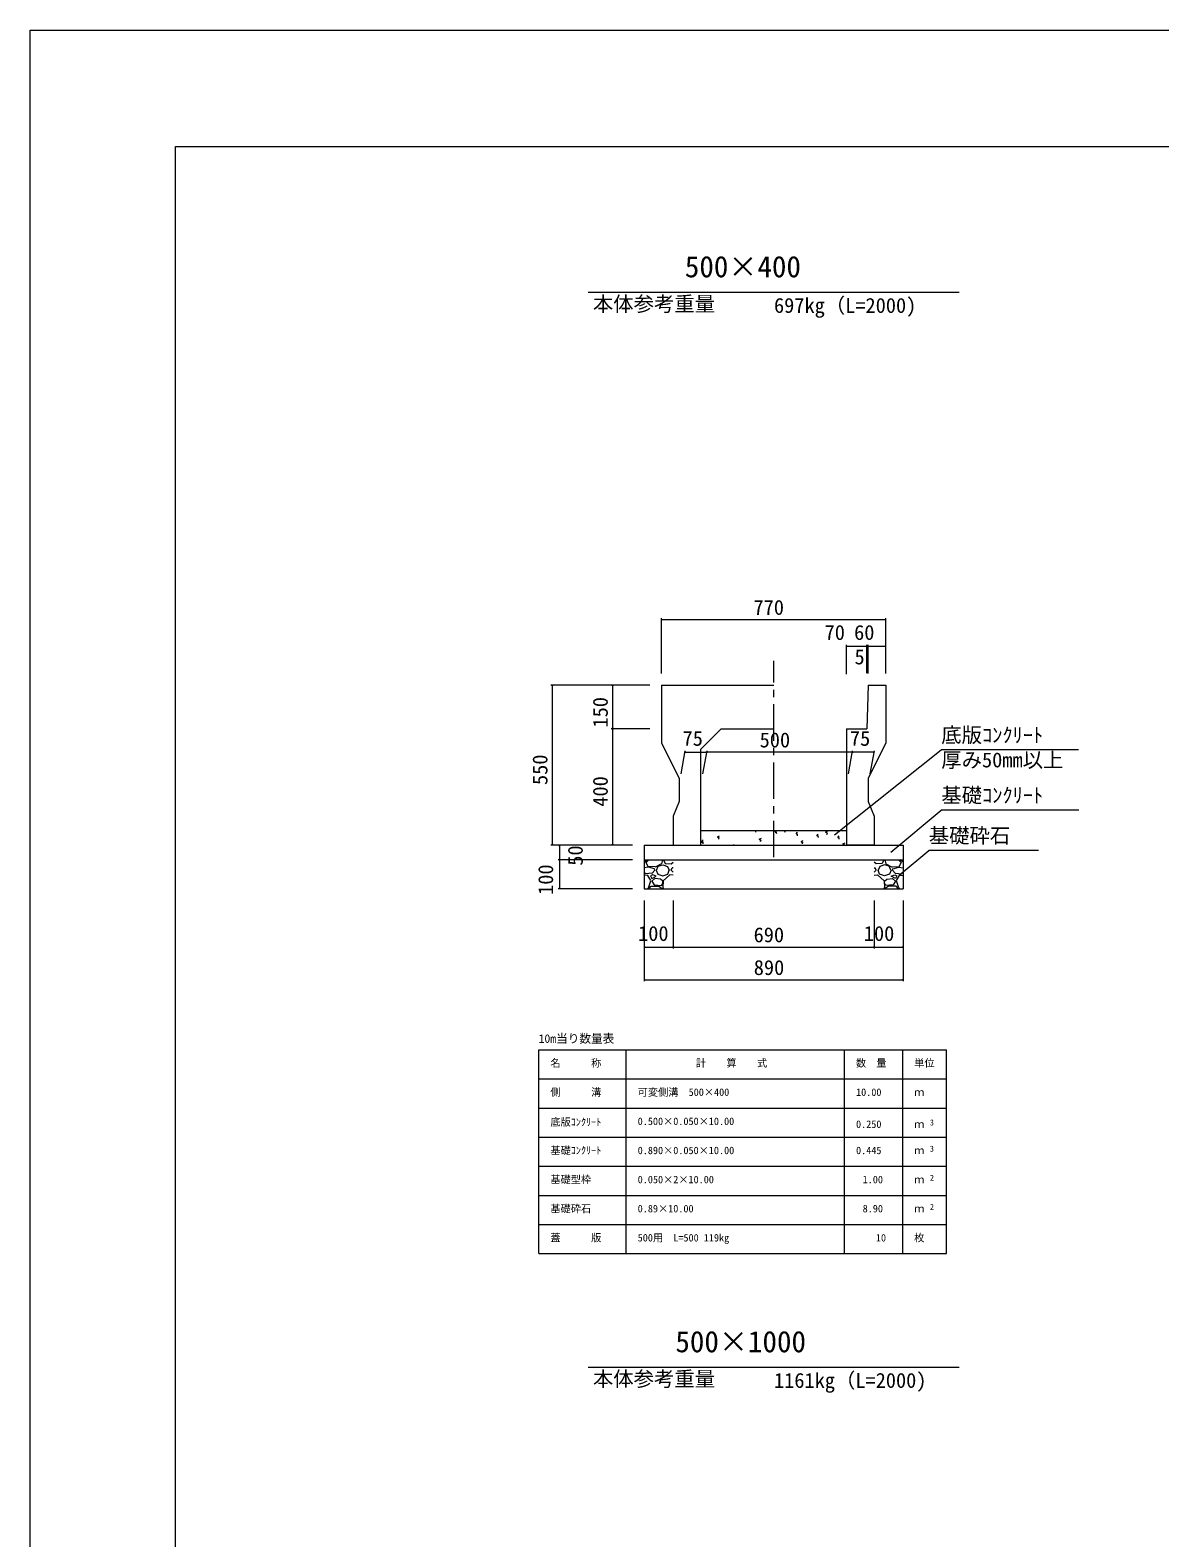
# Model space of a CAD drawing. Units: millimetres on the paper, scale 1:20. Extents: x 0 to 841, y 0 to 594.
# Drawn here: x 0 to 194.1, y 335 to 594 of the extents above; entities that cross this region are included whole.
import ezdxf
from ezdxf.enums import TextEntityAlignment as Align

# ---------------------------------------------------------------- set-up
doc = ezdxf.new("R2010")
doc.units = ezdxf.units.MM
doc.linetypes.add('USER1', pattern=[10, 6.25, -1.25, 1.25, -1.25])
for name, color, linetype, lineweight in [('D-STR-DIM（寸法）', 7, 'Continuous', 18), ('D-STR-HTXT（旗揚げ）', 4, 'Continuous', 18), ('D-STR-STRn（構造物）', 5, 'Continuous', 18), ('D-STR（構造物外形線）', 1, 'Continuous', 18), ('D-TTL(外枠）', 2, 'Continuous', 18), ('DEFPOINTS_2', 8, 'Continuous', 18)]:
    doc.layers.add(name, color=color, linetype=linetype, lineweight=lineweight)
doc.layers.add('D-STR-TXT（文字）', color=7, linetype='Continuous')
doc.styles.add('ＭＳ ゴシック', font='')
doc.styles.get('ＭＳ ゴシック').set_extended_font_data('MS Gothic')

msp = doc.modelspace()

# ---------------------------------------------------------------- linework, layer by layer
at = {"layer": 'D-STR-DIM（寸法）'}
for p, q in [((108.493, 483.518), (108.493, 493.007)), ((108.493, 492.757), (108.643, 492.782)), ((108.493, 492.757), (108.513, 492.757)), ((108.643, 492.732), (108.493, 492.757)), ((108.513, 492.757), (146.973, 492.757)), ((146.843, 492.782), (146.993, 492.757)), ((146.993, 492.757), (146.843, 492.732)), ((146.993, 492.757), (146.973, 492.757)), ((146.993, 483.518), (146.993, 493.007)), ((140.243, 483.41), (140.243, 488.425)), ((140.243, 488.175), (140.393, 488.2)), ((140.243, 488.175), (140.263, 488.175)), ((140.393, 488.15), (140.243, 488.175)), ((140.263, 488.175), (143.723, 488.175)), ((143.593, 488.2), (143.743, 488.175)), ((143.743, 488.175), (143.593, 488.15)), ((143.743, 488.175), (143.723, 488.175)), ((143.743, 483.552), (143.743, 488.425)), ((143.743, 483.552), (143.743, 488.425)), ((143.743, 488.175), (143.893, 488.2)), ((143.743, 488.175), (143.763, 488.175)), ((143.893, 488.15), (143.743, 488.175)), ((143.973, 488.175), (143.763, 488.175)), ((143.843, 488.2), (143.993, 488.175)), ((143.993, 488.175), (143.843, 488.15)), ((143.993, 488.175), (143.973, 488.175)), ((143.993, 483.518), (143.993, 488.425)), ((143.993, 483.518), (143.993, 488.425)), ((143.993, 488.175), (144.143, 488.2)), ((143.993, 488.175), (144.013, 488.175)), ((144.143, 488.15), (143.993, 488.175)), ((144.013, 488.175), (146.973, 488.175)), ((146.843, 488.2), (146.993, 488.175)), ((146.993, 488.175), (146.843, 488.15)), ((146.993, 488.175), (146.973, 488.175)), ((146.993, 483.518), (146.993, 488.425)), ((106.493, 481.518), (89.447, 481.518)), ((89.672, 481.368), (89.697, 481.518)), ((89.697, 481.518), (89.697, 481.498)), ((89.697, 481.518), (89.722, 481.368)), ((89.697, 481.498), (89.697, 454.038)), ((106.493, 481.518), (99.807, 481.518)), ((100.032, 481.368), (100.057, 481.518)), ((100.057, 481.518), (100.057, 481.498)), ((100.057, 481.518), (100.082, 481.368)), ((100.057, 481.498), (100.057, 474.038)), ((106.493, 474.018), (99.807, 474.018)), ((106.493, 474.018), (99.807, 474.018)), ((100.057, 474.018), (100.032, 474.168)), ((100.032, 473.868), (100.057, 474.018)), ((100.082, 474.168), (100.057, 474.018)), ((100.057, 474.018), (100.057, 474.038)), ((100.057, 474.018), (100.057, 473.998)), ((100.057, 474.018), (100.082, 473.868)), ((100.057, 473.998), (100.057, 454.038)), ((111.846, 466.271), (112.546, 470.238)), ((112.502, 469.988), (112.652, 470.013)), ((112.502, 469.988), (112.522, 469.988)), ((112.652, 469.963), (112.502, 469.988)), ((112.522, 469.988), (116.232, 469.988)), ((115.596, 466.271), (116.296, 470.238)), ((115.596, 466.271), (116.296, 470.238)), ((116.102, 470.013), (116.252, 469.988)), ((116.252, 469.988), (116.102, 469.963)), ((116.252, 469.988), (116.232, 469.988)), ((116.252, 469.988), (116.402, 470.013)), ((116.252, 469.988), (116.272, 469.988)), ((116.402, 469.963), (116.252, 469.988)), ((141.232, 469.988), (116.272, 469.988)), ((140.596, 466.271), (141.296, 470.238)), ((140.596, 466.271), (141.296, 470.238)), ((141.102, 470.013), (141.252, 469.988)), ((141.252, 469.988), (141.102, 469.963)), ((141.252, 469.988), (141.232, 469.988)), ((141.252, 469.988), (141.402, 470.013)), ((141.252, 469.988), (141.272, 469.988)), ((141.402, 469.963), (141.252, 469.988)), ((144.982, 469.988), (141.272, 469.988)), ((144.346, 466.271), (145.046, 470.238)), ((144.852, 470.013), (145.002, 469.988)), ((145.002, 469.988), (144.852, 469.963)), ((145.002, 469.988), (144.982, 469.988)), ((103.493, 454.018), (89.447, 454.018)), ((89.697, 454.018), (89.672, 454.168)), ((89.722, 454.168), (89.697, 454.018)), ((89.697, 454.018), (89.697, 454.038)), ((103.493, 454.018), (90.697, 454.018)), ((90.922, 453.868), (90.947, 454.018)), ((90.947, 454.018), (90.947, 453.998)), ((90.947, 454.018), (90.972, 453.868)), ((90.947, 453.998), (90.947, 451.538)), ((103.493, 454.018), (99.807, 454.018)), ((100.057, 454.018), (100.032, 454.168)), ((100.082, 454.168), (100.057, 454.018)), ((100.057, 454.018), (100.057, 454.038)), ((103.493, 451.518), (90.697, 451.518)), ((103.493, 451.518), (90.697, 451.518)), ((90.947, 451.518), (90.922, 451.668)), ((90.922, 451.368), (90.947, 451.518)), ((90.972, 451.668), (90.947, 451.518)), ((90.947, 451.518), (90.947, 451.538)), ((90.947, 451.518), (90.947, 451.498)), ((90.947, 451.518), (90.972, 451.368)), ((90.947, 451.498), (90.947, 446.538)), ((103.493, 446.518), (90.697, 446.518)), ((90.947, 446.518), (90.922, 446.668)), ((90.972, 446.668), (90.947, 446.518)), ((90.947, 446.518), (90.947, 446.538)), ((105.493, 444.518), (105.493, 430.646)), ((105.493, 444.518), (105.493, 436.268)), ((110.493, 444.518), (110.493, 436.268)), ((110.493, 444.518), (110.493, 436.268)), ((144.993, 444.518), (144.993, 436.268)), ((144.993, 444.518), (144.993, 436.268)), ((149.993, 444.518), (149.993, 436.268)), ((149.993, 444.518), (149.993, 430.646)), ((105.493, 436.518), (105.643, 436.543)), ((105.493, 436.518), (105.513, 436.518)), ((105.643, 436.493), (105.493, 436.518)), ((105.513, 436.518), (110.473, 436.518)), ((110.343, 436.543), (110.493, 436.518)), ((110.493, 436.518), (110.343, 436.493)), ((110.493, 436.518), (110.473, 436.518)), ((110.493, 436.518), (110.643, 436.543)), ((110.493, 436.518), (110.513, 436.518)), ((110.643, 436.493), (110.493, 436.518)), ((110.513, 436.518), (144.973, 436.518)), ((144.843, 436.543), (144.993, 436.518)), ((144.993, 436.518), (144.843, 436.493)), ((144.993, 436.518), (144.973, 436.518)), ((144.993, 436.518), (145.143, 436.543)), ((144.993, 436.518), (145.013, 436.518)), ((145.143, 436.493), (144.993, 436.518)), ((145.013, 436.518), (149.973, 436.518)), ((149.843, 436.543), (149.993, 436.518)), ((149.993, 436.518), (149.843, 436.493)), ((149.993, 436.518), (149.973, 436.518)), ((105.493, 430.896), (105.643, 430.921)), ((105.493, 430.896), (105.513, 430.896)), ((105.643, 430.871), (105.493, 430.896)), ((105.513, 430.896), (149.973, 430.896)), ((149.843, 430.921), (149.993, 430.896)), ((149.993, 430.896), (149.843, 430.871)), ((149.993, 430.896), (149.973, 430.896))]:
    msp.add_line(p, q, dxfattribs=at)
at = {"layer": 'D-STR-HTXT（旗揚げ）'}
for p, q in [((95.852, 549), (159.635, 549)), ((138.187, 455.784), (156.537, 470.379)), ((180.135, 470.379), (156.537, 470.379)), ((147.899, 452.788), (156.545, 460.051)), ((180.143, 460.051), (156.545, 460.051)), ((149.311, 448.859), (154.394, 453.12)), ((173.258, 453.12), (154.394, 453.12)), ((87.42, 418.861), (157.42, 418.861)), ((87.42, 383.861), (87.42, 418.861)), ((102.42, 383.861), (102.42, 418.861)), ((139.92, 383.861), (139.92, 418.861)), ((149.92, 402.861), (149.92, 418.861)), ((149.92, 383.861), (149.92, 418.861)), ((157.42, 383.861), (157.42, 418.861)), ((87.42, 413.861), (157.42, 413.861)), ((87.42, 408.861), (157.42, 408.861)), ((87.42, 403.861), (157.42, 403.861)), ((87.42, 398.861), (157.42, 398.861)), ((87.42, 393.861), (157.42, 393.861)), ((87.42, 388.861), (157.42, 388.861)), ((87.42, 383.861), (157.42, 383.861)), ((95.852, 364.366), (159.635, 364.366))]:
    msp.add_line(p, q, dxfattribs=at)
at = {"layer": 'D-STR-STRn（構造物）', "color": 7, "linetype": 'USER1'}
msp.add_line((127.743, 451.956), (127.743, 485.673), dxfattribs=at)
at = {"layer": 'D-STR-STRn（構造物）', "color": 7}
for p, q in [((115.243, 456.518), (140.243, 456.518)), ((124.67, 456.274), (124.625, 456.518)), ((127.997, 456.264), (128.21, 456.518)), ((127.997, 456.264), (128.296, 456.238)), ((128.257, 455.96), (128.199, 456.274)), ((129.686, 456.232), (129.782, 456.518)), ((129.711, 456.518), (129.726, 456.509)), ((131.583, 455.951), (131.824, 456.238)), ((131.583, 455.951), (131.882, 455.925)), ((131.843, 455.646), (131.785, 455.96)), ((135.17, 455.637), (135.411, 455.924)), ((136.662, 456.276), (137.012, 456.41)), ((136.662, 456.276), (136.911, 456.108)), ((136.871, 455.831), (136.973, 456.133)), ((115.243, 454.549), (115.63, 454.953)), ((115.243, 454.546), (115.686, 454.478)), ((115.643, 454.255), (115.588, 454.73)), ((118.09, 455.464), (118.44, 455.599)), ((118.09, 455.464), (118.339, 455.296)), ((118.299, 455.02), (118.4, 455.322)), ((120.864, 454.018), (120.967, 454.125)), ((125.276, 455.064), (125.626, 455.198)), ((125.276, 455.064), (125.524, 454.896)), ((125.485, 454.619), (125.586, 454.921)), ((132.461, 454.663), (132.811, 454.798)), ((132.461, 454.663), (132.71, 454.496)), ((132.67, 454.219), (132.772, 454.521)), ((135.17, 455.637), (135.468, 455.611)), ((135.429, 455.333), (135.371, 455.646)), ((138.756, 455.323), (138.997, 455.61)), ((138.756, 455.323), (139.055, 455.297)), ((139.016, 455.019), (138.958, 455.332)), ((139.647, 454.263), (139.997, 454.397)), ((139.647, 454.263), (139.896, 454.095)), ((139.923, 454.018), (139.957, 454.12))]:
    msp.add_line(p, q, dxfattribs=at)
at = {"layer": 'D-STR-STRn（構造物）'}
for p, q in [((105.493, 454.018), (105.493, 446.518)), ((105.493, 454.018), (149.993, 454.018)), ((149.993, 454.018), (149.993, 446.518)), ((105.493, 451.518), (149.993, 451.518)), ((105.493, 451.084), (106.056, 451.518)), ((105.802, 450.966), (106.299, 451.518)), ((106.162, 450.364), (105.812, 450.964)), ((108.454, 450.813), (107.404, 450.263)), ((107.903, 450.416), (108.703, 450.666)), ((108.654, 451.516), (108.454, 450.816)), ((108.7, 450.666), (109.5, 450.366)), ((108.824, 451.518), (109.094, 450.878)), ((109.099, 450.864), (110.149, 450.814)), ((110.152, 450.82), (110.493, 451.083)), ((145.334, 450.82), (144.993, 451.083)), ((146.388, 450.864), (145.338, 450.814)), ((146.786, 450.666), (145.986, 450.366)), ((146.663, 451.518), (146.393, 450.878)), ((147.584, 450.416), (146.784, 450.666)), ((146.833, 451.516), (147.033, 450.816)), ((147.032, 450.813), (148.082, 450.263)), ((149.685, 450.966), (149.188, 451.518)), ((149.325, 450.364), (149.675, 450.964)), ((149.993, 451.084), (149.43, 451.518)), ((106.256, 450.21), (105.493, 450.13)), ((105.7, 449.133), (105.493, 449.358)), ((106.103, 448.811), (105.493, 448.862)), ((106.849, 449.219), (105.699, 449.119)), ((106.663, 447.919), (106.113, 448.819)), ((107.399, 450.277), (106.149, 450.377)), ((107.25, 449.969), (106.25, 450.219)), ((106.6, 448.766), (106.8, 448.266)), ((106.951, 448.914), (106.601, 448.764)), ((106.8, 448.267), (107.55, 448.717)), ((107.302, 448.316), (106.802, 447.816)), ((107.302, 449.716), (106.852, 449.216)), ((107.554, 448.717), (106.954, 448.917)), ((107.303, 449.713), (107.253, 449.963)), ((108.308, 448.169), (107.308, 448.319)), ((107.548, 449.718), (107.848, 449.018)), ((107.601, 449.716), (107.901, 450.416)), ((107.848, 449.013), (108.698, 448.763)), ((108.713, 447.806), (108.313, 448.156)), ((108.705, 448.763), (109.555, 449.013)), ((109.903, 448.916), (108.753, 447.866)), ((109.503, 450.365), (109.803, 449.715)), ((109.55, 449.018), (109.8, 449.718)), ((110.493, 448.862), (109.903, 448.911)), ((110.493, 449.358), (110.15, 449.733)), ((110.151, 449.717), (110.301, 450.117)), ((110.493, 450.13), (110.306, 450.11)), ((144.993, 450.13), (145.18, 450.11)), ((144.993, 449.358), (145.336, 449.733)), ((144.993, 448.862), (145.583, 448.911)), ((145.336, 449.717), (145.186, 450.117)), ((145.584, 448.916), (146.734, 447.866)), ((145.984, 450.365), (145.684, 449.715)), ((145.936, 449.018), (145.686, 449.718)), ((146.782, 448.763), (145.932, 449.013)), ((146.774, 447.806), (147.174, 448.156)), ((147.639, 449.013), (146.789, 448.763)), ((147.179, 448.169), (148.179, 448.319)), ((147.886, 449.716), (147.586, 450.416)), ((147.939, 449.718), (147.639, 449.018)), ((147.933, 448.717), (148.533, 448.917)), ((148.686, 448.267), (147.936, 448.717)), ((148.088, 450.277), (149.338, 450.377)), ((148.184, 449.713), (148.234, 449.963)), ((148.185, 449.716), (148.635, 449.216)), ((148.185, 448.316), (148.685, 447.816)), ((148.236, 449.969), (149.236, 450.219)), ((148.535, 448.914), (148.885, 448.764)), ((148.638, 449.219), (149.788, 449.119)), ((148.887, 448.766), (148.687, 448.266)), ((148.824, 447.919), (149.374, 448.819)), ((149.23, 450.21), (149.993, 450.13)), ((149.383, 448.811), (149.993, 448.862)), ((149.786, 449.133), (149.993, 449.358)), ((105.493, 446.518), (138.993, 446.518)), ((105.493, 446.518), (149.993, 446.518)), ((106.056, 446.518), (106.252, 446.67)), ((106.253, 446.665), (106.653, 447.915)), ((106.299, 446.518), (106.702, 446.966)), ((106.702, 446.966), (108.002, 446.966)), ((106.8, 447.818), (107.2, 447.218)), ((107.204, 447.214), (108.454, 447.064)), ((108, 446.978), (108.65, 446.528)), ((108.453, 447.067), (108.703, 447.517)), ((108.694, 446.828), (108.824, 446.518)), ((108.75, 447.869), (108.7, 446.819)), ((108.702, 447.516), (108.702, 447.816)), ((146.793, 446.828), (146.663, 446.518)), ((146.737, 447.869), (146.787, 446.819)), ((147.033, 447.067), (146.783, 447.517)), ((146.785, 447.516), (146.785, 447.816)), ((147.486, 446.978), (146.836, 446.528)), ((148.283, 447.214), (147.033, 447.064)), ((148.785, 446.966), (147.485, 446.966)), ((148.686, 447.818), (148.286, 447.218)), ((149.188, 446.518), (148.785, 446.966)), ((149.234, 446.665), (148.834, 447.915)), ((149.43, 446.518), (149.234, 446.67))]:
    msp.add_line(p, q, dxfattribs=at)
at = {"layer": 'D-STR（構造物外形線）'}
for p, q in [((108.493, 481.518), (127.743, 481.518)), ((108.493, 481.518), (108.493, 471.518)), ((143.993, 481.518), (143.743, 474.018)), ((143.993, 481.518), (146.993, 481.518)), ((143.993, 481.518), (146.993, 481.518)), ((146.993, 481.518), (146.993, 471.518)), ((118.743, 474.018), (115.243, 470.518)), ((118.743, 474.018), (127.743, 474.018)), ((140.243, 474.018), (140.243, 454.018)), ((140.243, 474.018), (143.743, 474.018)), ((108.493, 471.518), (111.493, 465.518)), ((146.993, 471.518), (143.993, 465.518)), ((115.243, 454.018), (115.243, 470.518)), ((111.493, 465.518), (111.493, 461.518)), ((143.993, 465.518), (143.993, 461.518)), ((111.493, 461.518), (110.493, 459.018)), ((143.993, 461.518), (144.993, 459.018)), ((110.493, 459.018), (110.493, 454.018)), ((144.993, 459.018), (144.993, 454.018)), ((110.493, 454.018), (115.243, 454.018)), ((144.993, 454.018), (140.243, 454.018))]:
    msp.add_line(p, q, dxfattribs=at)
at = {"layer": 'D-TTL(外枠）'}
for p, q in [((25, 574), (820, 574)), ((25, 20), (25, 574))]:
    msp.add_line(p, q, dxfattribs=at)
at = {"layer": 'DEFPOINTS_2'}
for p, q in [((0, 0), (0, 594)), ((0, 594), (841, 594))]:
    msp.add_line(p, q, dxfattribs=at)

# ---------------------------------------------------------------- texts
at = {"layer": 'D-STR-DIM（寸法）', "style": 'ＭＳ ゴシック'}
for s, p in [('770', (124.279, 492.807)), ('70', (136.494, 488.5)), ('60', (141.563, 488.5)), ('5', (141.63, 484.304)), ('75', (112.094, 470.313)), ('500', (125.331, 470.038)), ('75', (140.844, 470.313)), ('100', (104.449, 436.798)), ('690', (124.297, 436.568)), ('100', (143.23, 436.798)), ('890', (124.323, 430.946))]:
    msp.add_text(s, height=2.566, dxfattribs=at).set_placement(p, align=Align.BOTTOM_LEFT)
for s, p in [('150', (100.007, 474.224)), ('550', (89.647, 464.348)), ('400', (100.007, 460.625)), ('50', (95.715, 450.485)), ('100', (90.622, 445.474))]:
    msp.add_text(s, height=2.566, rotation=90, dxfattribs=at).set_placement(p, align=Align.BOTTOM_LEFT)
at = {"layer": 'D-STR-TXT（文字）', "style": 'ＭＳ ゴシック'}
for s, height, p in [('500×400', 3.666, (112.478, 550.449)), ('本体参考重量', 2.566, (96.682, 544.933)), ('697kg（L=2000)', 2.566, (127.802, 544.67)), ('底版ｺﾝｸﾘｰﾄ', 2.566, (156.537, 470.879)), ('厚み50mm以上', 2.566, (156.537, 466.607)), ('基礎ｺﾝｸﾘｰﾄ', 2.566, (156.545, 460.551)), ('基礎砕石', 2.566, (154.394, 453.62)), ('10m当り数量表', 1.466, (87.365, 419.623)), ('名\u3000\u3000\u3000称', 1.283, (89.381, 415.562)), ('計\u3000\u3000算\u3000\u3000式', 1.283, (114.385, 415.562)), ('数\u3000量', 1.283, (141.881, 415.562)), ('単位', 1.283, (151.881, 415.562)), ('側\u3000\u3000\u3000溝', 1.283, (89.381, 410.562)), ('可変側溝\u3000500×400', 1.283, (104.381, 410.562)), ('10.00', 1.283, (141.895, 410.562)), ('ｍ', 1.283, (151.881, 410.562)), ('底版ｺﾝｸﾘｰﾄ', 1.283, (89.381, 405.43)), ('0.500×0.050×10.00', 1.283, (104.381, 405.562)), ('0.250', 1.283, (141.895, 405.062)), ('3', 1.026, (154.582, 405.565)), ('ｍ', 1.283, (151.881, 405.062)), ('基礎ｺﾝｸﾘｰﾄ', 1.283, (89.381, 400.562)), ('0.890×0.050×10.00', 1.283, (104.381, 400.562)), ('0.445', 1.283, (141.895, 400.562)), ('ｍ', 1.283, (151.881, 400.562)), ('3', 1.026, (154.582, 401.065)), ('基礎型枠', 1.283, (89.381, 395.562)), ('0.050×2×10.00', 1.283, (104.381, 395.562)), ('1.00', 1.283, (143.032, 395.562)), ('ｍ', 1.283, (151.881, 395.562)), ('2', 1.026, (154.582, 396.065)), ('基礎砕石', 1.283, (89.381, 390.562)), ('0.89×10.00', 1.283, (104.381, 390.562)), ('8.90', 1.283, (143.032, 390.562)), ('ｍ', 1.283, (151.881, 390.562)), ('2', 1.026, (154.582, 391.065)), ('蓋\u3000\u3000\u3000版', 1.283, (89.381, 385.562)), ('500用\u3000L=500 119kg', 1.283, (104.381, 385.562)), ('10', 1.283, (145.306, 385.562)), ('枚', 1.283, (151.881, 385.562)), ('500×1000', 3.666, (110.853, 365.815)), ('本体参考重量', 2.566, (96.682, 360.3)), ('1161kg（L=2000)', 2.566, (127.802, 360.036))]:
    msp.add_text(s, height=height, dxfattribs=at).set_placement(p, align=Align.BOTTOM_LEFT)

doc.saveas('drawing.dxf')
